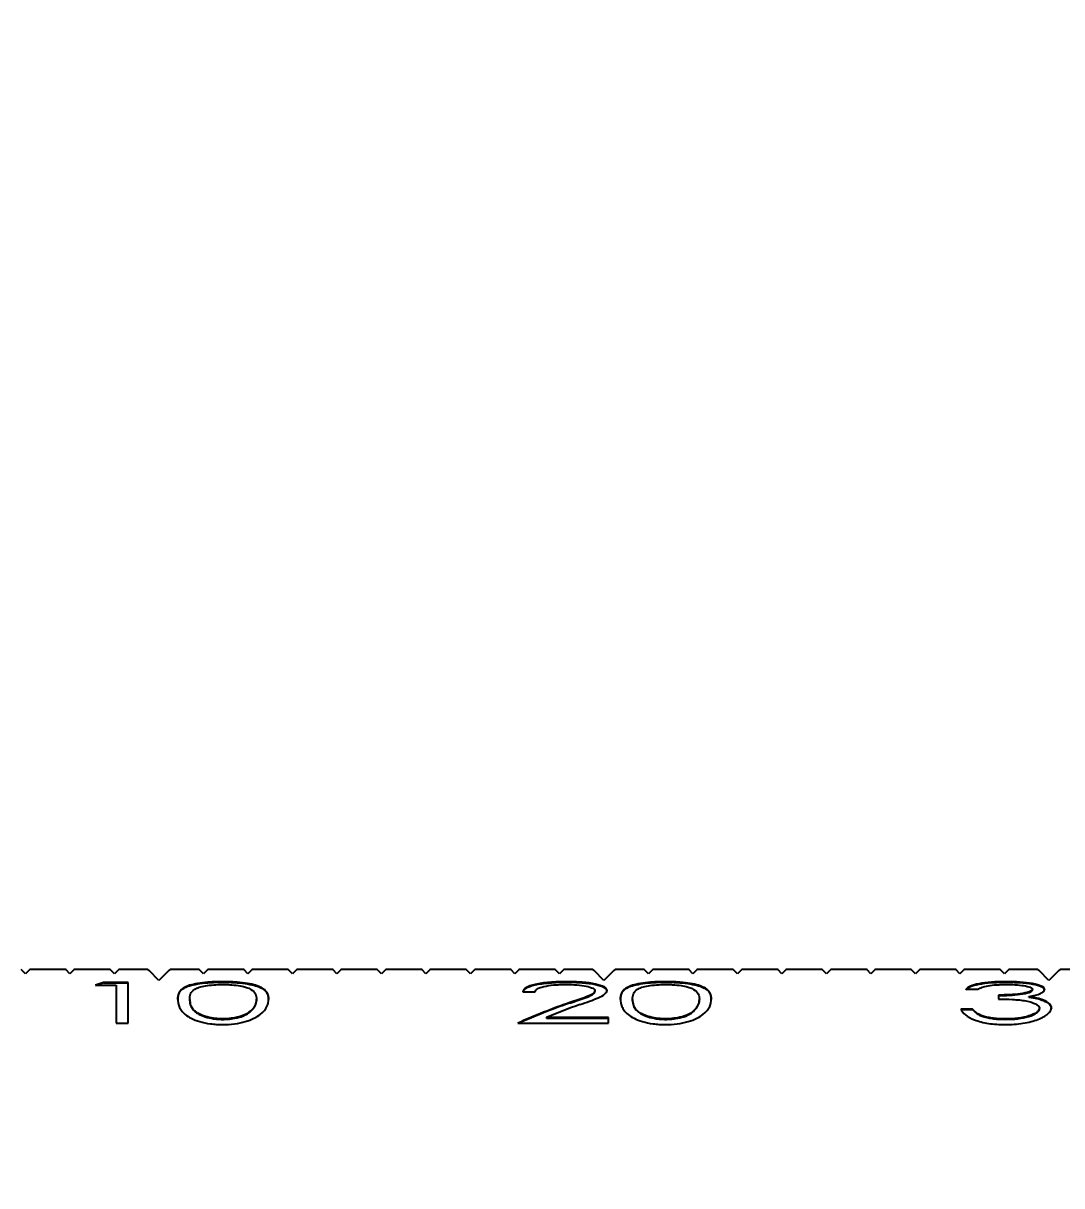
# Model space of a CAD drawing. Header units: millimetres. Extents: x -406 to 1097, y -706 to 717.
# Drawn here: x 135.38 to 158.72, y 635.22 to 661.35 of the extents above; entities that cross this region are included whole.
import ezdxf

# ---------------------------------------------------------------- set-up
doc = ezdxf.new("R2010")
doc.units = ezdxf.units.MM
doc.header["$PDSIZE"] = -1
doc.dimstyles.new('ISO-25', dxfattribs={"dimtxt": 10, "dimasz": 10, "dimexe": 1.25, "dimexo": 0.625, "dimgap": 1.5, "dimtad": 1, "dimdec": 1, "dimtxsty": 'Standard', "dimcen": 2.5, "dimclrd": 1, "dimclre": 1, "dimclrt": 1, "dimadec": 0, "dimazin": 0, "dimtfac": 1, "dimtdec": 1, "dimtmove": 0, "dimatfit": 3, "dimfxl": 0, "dimarcsym": 0})

# ---------------------------------------------------------------- blocks, each defined once
blk = doc.blocks.new('*D9')
at = {"color": 1, "lineweight": -2, "transparency": 16777216}
for p, q in [((-340.07, 625.096), (-340.07, 704.477)), ((460.429, 636.207), (460.429, 704.477)), ((450.429, 703.227), (-330.07, 703.227))]:
    blk.add_line(p, q, dxfattribs=at)
at = {"color": 1, "transparency": 16777216}
for points in [[(-330.07, 704.894), (-330.07, 701.561), (-340.07, 703.227)], [(450.429, 704.894), (450.429, 701.561), (460.429, 703.227)]]:
    blk.add_solid(points, dxfattribs=at)
at = {"layer": 'Defpoints', "color": 0, "transparency": 16777216}
for p in [(-340.07, 703.227), (460.429, 635.582), (-340.07, 624.471)]:
    blk.add_point(p, dxfattribs=at)
at = {"color": 1, "transparency": 16777216, "insert": (60.18, 710.561), "char_height": 10, "attachment_point": 5}
blk.add_mtext('800,5', dxfattribs=at)

msp = doc.modelspace()

# ---------------------------------------------------------------- linework, layer by layer
for p, q in [((136.329, 640.082), (135.529, 640.082)), ((137.329, 640.082), (136.529, 640.082)), ((138.179, 640.082), (137.529, 640.082)), ((139.329, 640.082), (138.679, 640.082)), ((140.329, 640.082), (139.529, 640.082)), ((141.329, 640.082), (140.529, 640.082)), ((142.329, 640.082), (141.529, 640.082)), ((143.329, 640.082), (142.529, 640.082)), ((144.329, 640.082), (143.529, 640.082)), ((145.329, 640.082), (144.529, 640.082)), ((146.329, 640.082), (145.529, 640.082)), ((147.329, 640.082), (146.529, 640.082)), ((148.179, 640.082), (147.529, 640.082)), ((149.329, 640.082), (148.679, 640.082)), ((150.329, 640.082), (149.529, 640.082)), ((151.329, 640.082), (150.529, 640.082)), ((152.329, 640.082), (151.529, 640.082)), ((153.329, 640.082), (152.529, 640.082)), ((154.329, 640.082), (153.529, 640.082)), ((155.329, 640.082), (154.529, 640.082)), ((156.329, 640.082), (155.529, 640.082)), ((157.329, 640.082), (156.529, 640.082)), ((158.179, 640.082), (157.529, 640.082)), ((159.329, 640.082), (158.679, 640.082)), ((139.855, 639.794), (139.855, 639.804)), ((147.588, 639.794), (147.588, 639.804)), ((149.805, 639.794), (149.805, 639.804)), ((157.453, 639.794), (157.453, 639.804)), ((137.006, 639.725), (137.468, 639.725)), ((137.737, 639.789), (137.182, 639.789)), ((137.182, 639.779), (137.182, 639.789)), ((137.182, 639.779), (137.737, 639.779)), ((137.468, 639.725), (137.468, 638.874)), ((137.737, 638.874), (137.737, 639.789)), ((146.61, 639.577), (146.879, 639.577)), ((148.225, 639.589), (148.225, 639.599)), ((156.56, 639.636), (156.829, 639.636)), ((158.06, 639.623), (158.06, 639.634)), ((139.122, 639.404), (139.122, 639.414)), ((140.622, 639.404), (140.622, 639.414)), ((147.658, 639.323), (147.658, 639.334)), ((149.072, 639.404), (149.072, 639.414)), ((150.572, 639.404), (150.572, 639.414)), ((157.291, 639.504), (157.291, 639.414)), ((157.979, 639.457), (157.979, 639.468)), ((158.304, 639.381), (158.304, 639.391)), ((140.508, 639.154), (140.508, 639.164)), ((150.458, 639.154), (150.458, 639.164)), ((156.714, 639.186), (156.445, 639.186)), ((156.445, 639.176), (156.714, 639.176)), ((156.714, 639.176), (156.714, 639.186)), ((156.949, 639.022), (156.949, 639.032)), ((158.214, 639.196), (158.214, 639.207)), ((137.468, 638.874), (137.737, 638.874)), ((139.864, 638.958), (139.864, 638.968)), ((146.495, 638.874), (148.533, 638.874)), ((148.533, 638.999), (147.137, 638.999)), ((147.137, 638.988), (147.137, 638.999)), ((147.137, 638.988), (148.533, 638.988)), ((148.533, 638.874), (148.533, 638.999)), ((149.814, 638.958), (149.814, 638.968)), ((157.45, 638.958), (157.45, 638.968))]:
    msp.add_line(p, q)
at = {"flags": 128}
for points in [[(135.429, 639.982), (135.34, 640.071), (135.329, 640.082)], [(135.529, 640.082), (135.518, 640.071), (135.429, 639.982)], [(136.429, 639.982), (136.34, 640.071), (136.329, 640.082)], [(136.529, 640.082), (136.518, 640.071), (136.429, 639.982)], [(137.429, 639.982), (137.34, 640.071), (137.329, 640.082)], [(137.529, 640.082), (137.518, 640.071), (137.429, 639.982)], [(138.429, 639.832), (138.207, 640.054), (138.179, 640.082)], [(138.679, 640.082), (138.651, 640.054), (138.429, 639.832)], [(139.429, 639.982), (139.34, 640.071), (139.329, 640.082)], [(139.529, 640.082), (139.518, 640.071), (139.429, 639.982)], [(140.429, 639.982), (140.34, 640.071), (140.329, 640.082)], [(140.529, 640.082), (140.518, 640.071), (140.429, 639.982)], [(141.429, 639.982), (141.34, 640.071), (141.329, 640.082)], [(141.529, 640.082), (141.518, 640.071), (141.429, 639.982)], [(142.429, 639.982), (142.34, 640.071), (142.329, 640.082)], [(142.529, 640.082), (142.518, 640.071), (142.429, 639.982)], [(143.429, 639.982), (143.34, 640.071), (143.329, 640.082)], [(143.529, 640.082), (143.518, 640.071), (143.429, 639.982)], [(144.429, 639.982), (144.34, 640.071), (144.329, 640.082)], [(144.529, 640.082), (144.518, 640.071), (144.429, 639.982)], [(145.429, 639.982), (145.34, 640.071), (145.329, 640.082)], [(145.529, 640.082), (145.518, 640.071), (145.429, 639.982)], [(146.429, 639.982), (146.34, 640.071), (146.329, 640.082)], [(146.529, 640.082), (146.518, 640.071), (146.429, 639.982)], [(147.429, 639.982), (147.34, 640.071), (147.329, 640.082)], [(147.529, 640.082), (147.518, 640.071), (147.429, 639.982)], [(148.429, 639.832), (148.207, 640.054), (148.179, 640.082)], [(148.679, 640.082), (148.651, 640.054), (148.429, 639.832)], [(149.429, 639.982), (149.34, 640.071), (149.329, 640.082)], [(149.529, 640.082), (149.518, 640.071), (149.429, 639.982)], [(150.429, 639.982), (150.34, 640.071), (150.329, 640.082)], [(150.529, 640.082), (150.518, 640.071), (150.429, 639.982)], [(151.429, 639.982), (151.34, 640.071), (151.329, 640.082)], [(151.529, 640.082), (151.518, 640.071), (151.429, 639.982)], [(152.429, 639.982), (152.34, 640.071), (152.329, 640.082)], [(152.529, 640.082), (152.518, 640.071), (152.429, 639.982)], [(153.429, 639.982), (153.34, 640.071), (153.329, 640.082)], [(153.529, 640.082), (153.518, 640.071), (153.429, 639.982)], [(154.429, 639.982), (154.34, 640.071), (154.329, 640.082)], [(154.529, 640.082), (154.518, 640.071), (154.429, 639.982)], [(155.429, 639.982), (155.34, 640.071), (155.329, 640.082)], [(155.529, 640.082), (155.518, 640.071), (155.429, 639.982)], [(156.429, 639.982), (156.34, 640.071), (156.329, 640.082)], [(156.529, 640.082), (156.518, 640.071), (156.429, 639.982)], [(157.429, 639.982), (157.34, 640.071), (157.329, 640.082)], [(157.529, 640.082), (157.518, 640.071), (157.429, 639.982)], [(158.429, 639.832), (158.207, 640.054), (158.179, 640.082)], [(158.679, 640.082), (158.651, 640.054), (158.429, 639.832)]]:
    msp.add_lwpolyline(points, dxfattribs=at)
for centre, major_axis, ratio, start_param, end_param in [((138.899, 624.582), (0, 15.5), 0.572266, 0.194778, 0.215053), ((138.899, 624.582), (0, 15.49), 0.572266, 0.194905, 0.215194), ((152.117, 624.582), (0, 15.5), 0.937076, 0.312033, 0.397481), ((152.117, 624.582), (0, 15.49), 0.937076, 0.312242, 0.397752), ((152.471, 624.582), (0, 15.5), 0.936984, 0.32105, 0.376046)]:
    msp.add_ellipse(centre, major_axis=major_axis, ratio=ratio, start_param=start_param, end_param=end_param)
for points, knots in [([(139.855, 639.804), (139.81, 639.804), (139.765, 639.803), (139.677, 639.801), (139.633, 639.799), (139.505, 639.791), (139.425, 639.783), (139.205, 639.752), (139.094, 639.721), (138.945, 639.648), (138.905, 639.606), (138.86, 639.515), (138.853, 639.466), (138.852, 639.414)], [0, 0, 0, 0, 0.0625, 0.0625, 0.125, 0.125, 0.25, 0.25, 0.5, 0.5, 0.75, 0.75, 1, 1, 1, 1]), ([(138.852, 639.404), (138.853, 639.455), (138.86, 639.504), (138.893, 639.572), (138.908, 639.594), (138.952, 639.636), (138.982, 639.656), (139.093, 639.711), (139.202, 639.741), (139.423, 639.773), (139.503, 639.781), (139.632, 639.789), (139.676, 639.791), (139.765, 639.793), (139.81, 639.794), (139.855, 639.794)], [0, 0, 0, 0, 0.25, 0.25, 0.375, 0.375, 0.5, 0.5, 0.75, 0.75, 0.875, 0.875, 0.9375, 0.9375, 1, 1, 1, 1]), ([(140.891, 639.414), (140.889, 639.466), (140.882, 639.515), (140.843, 639.584), (140.825, 639.605), (140.775, 639.647), (140.742, 639.667), (140.664, 639.703), (140.616, 639.72), (140.504, 639.75), (140.439, 639.762), (140.29, 639.783), (140.21, 639.791), (140.081, 639.799), (140.036, 639.801), (139.946, 639.803), (139.901, 639.804), (139.855, 639.804)], [0, 0, 0, 0, 0.25, 0.25, 0.375, 0.375, 0.5, 0.5, 0.625, 0.625, 0.75, 0.75, 0.875, 0.875, 0.9375, 0.9375, 1, 1, 1, 1]), ([(139.855, 639.794), (139.901, 639.794), (139.946, 639.793), (140.035, 639.791), (140.079, 639.789), (140.209, 639.781), (140.29, 639.773), (140.511, 639.742), (140.625, 639.711), (140.742, 639.657), (140.774, 639.637), (140.825, 639.596), (140.842, 639.573), (140.882, 639.505), (140.889, 639.456), (140.891, 639.404)], [0, 0, 0, 0, 0.0625, 0.0625, 0.125, 0.125, 0.25, 0.25, 0.5, 0.5, 0.625, 0.625, 0.75, 0.75, 1, 1, 1, 1]), ([(147.588, 639.804), (147.522, 639.804), (147.457, 639.803), (147.328, 639.798), (147.264, 639.795), (147.083, 639.779), (146.975, 639.764), (146.796, 639.724), (146.726, 639.699), (146.657, 639.657), (146.641, 639.642), (146.618, 639.61), (146.613, 639.594), (146.61, 639.577)], [0, 0, 0, 0, 0.125, 0.125, 0.25, 0.25, 0.5, 0.5, 0.75, 0.75, 0.875, 0.875, 1, 1, 1, 1]), ([(146.61, 639.567), (146.613, 639.584), (146.618, 639.6), (146.64, 639.631), (146.656, 639.646), (146.701, 639.674), (146.73, 639.687), (146.798, 639.712), (146.838, 639.723), (146.973, 639.753), (147.081, 639.769), (147.263, 639.784), (147.326, 639.788), (147.455, 639.793), (147.522, 639.793), (147.588, 639.794)], [0, 0, 0, 0, 0.125, 0.125, 0.25, 0.25, 0.375, 0.375, 0.5, 0.5, 0.75, 0.75, 0.875, 0.875, 1, 1, 1, 1]), ([(148.495, 639.605), (148.493, 639.62), (148.49, 639.634), (148.468, 639.662), (148.452, 639.675), (148.385, 639.713), (148.318, 639.734), (148.195, 639.761), (148.149, 639.769), (148.05, 639.782), (147.996, 639.788), (147.885, 639.796), (147.828, 639.799), (147.709, 639.803), (147.649, 639.804), (147.588, 639.804)], [0, 0, 0, 0, 0.125, 0.125, 0.25, 0.25, 0.5, 0.5, 0.625, 0.625, 0.75, 0.75, 0.875, 0.875, 1, 1, 1, 1]), ([(147.588, 639.794), (147.648, 639.793), (147.708, 639.793), (147.824, 639.789), (147.882, 639.786), (148.049, 639.774), (148.151, 639.76), (148.317, 639.724), (148.386, 639.703), (148.452, 639.665), (148.468, 639.652), (148.49, 639.624), (148.493, 639.61), (148.495, 639.595)], [0, 0, 0, 0, 0.125, 0.125, 0.25, 0.25, 0.5, 0.5, 0.75, 0.75, 0.875, 0.875, 1, 1, 1, 1]), ([(149.805, 639.804), (149.76, 639.804), (149.715, 639.803), (149.627, 639.801), (149.583, 639.799), (149.455, 639.791), (149.375, 639.783), (149.155, 639.752), (149.044, 639.721), (148.895, 639.648), (148.855, 639.606), (148.81, 639.515), (148.803, 639.466), (148.802, 639.414)], [0, 0, 0, 0, 0.0625, 0.0625, 0.125, 0.125, 0.25, 0.25, 0.5, 0.5, 0.75, 0.75, 1, 1, 1, 1]), ([(148.802, 639.404), (148.803, 639.455), (148.81, 639.504), (148.843, 639.572), (148.858, 639.594), (148.902, 639.636), (148.932, 639.656), (149.043, 639.711), (149.152, 639.741), (149.373, 639.773), (149.453, 639.781), (149.582, 639.789), (149.626, 639.791), (149.715, 639.793), (149.76, 639.794), (149.805, 639.794)], [0, 0, 0, 0, 0.25, 0.25, 0.375, 0.375, 0.5, 0.5, 0.75, 0.75, 0.875, 0.875, 0.9375, 0.9375, 1, 1, 1, 1]), ([(150.841, 639.414), (150.839, 639.466), (150.832, 639.515), (150.793, 639.584), (150.775, 639.605), (150.725, 639.647), (150.692, 639.667), (150.614, 639.703), (150.566, 639.72), (150.454, 639.75), (150.389, 639.762), (150.24, 639.783), (150.16, 639.791), (150.031, 639.799), (149.986, 639.801), (149.896, 639.803), (149.851, 639.804), (149.805, 639.804)], [0, 0, 0, 0, 0.25, 0.25, 0.375, 0.375, 0.5, 0.5, 0.625, 0.625, 0.75, 0.75, 0.875, 0.875, 0.9375, 0.9375, 1, 1, 1, 1]), ([(149.805, 639.794), (149.851, 639.794), (149.896, 639.793), (149.985, 639.791), (150.029, 639.789), (150.159, 639.781), (150.24, 639.773), (150.461, 639.742), (150.575, 639.711), (150.692, 639.657), (150.724, 639.637), (150.775, 639.596), (150.792, 639.573), (150.832, 639.505), (150.839, 639.456), (150.841, 639.404)], [0, 0, 0, 0, 0.0625, 0.0625, 0.125, 0.125, 0.25, 0.25, 0.5, 0.5, 0.625, 0.625, 0.75, 0.75, 1, 1, 1, 1]), ([(157.453, 639.804), (157.399, 639.804), (157.345, 639.803), (157.239, 639.8), (157.186, 639.797), (157.033, 639.786), (156.941, 639.775), (156.78, 639.745), (156.716, 639.727), (156.617, 639.684), (156.585, 639.661), (156.56, 639.636)], [0, 0, 0, 0, 0.125, 0.125, 0.25, 0.25, 0.5, 0.5, 0.75, 0.75, 1, 1, 1, 1]), ([(156.56, 639.625), (156.585, 639.651), (156.617, 639.674), (156.715, 639.716), (156.78, 639.735), (156.94, 639.764), (157.033, 639.776), (157.184, 639.787), (157.238, 639.789), (157.344, 639.793), (157.399, 639.793), (157.453, 639.794)], [0, 0, 0, 0, 0.25, 0.25, 0.5, 0.5, 0.75, 0.75, 0.875, 0.875, 1, 1, 1, 1]), ([(158.329, 639.633), (158.327, 639.646), (158.323, 639.659), (158.299, 639.683), (158.28, 639.695), (158.209, 639.728), (158.142, 639.746), (157.977, 639.775), (157.879, 639.786), (157.725, 639.797), (157.671, 639.8), (157.563, 639.803), (157.508, 639.804), (157.453, 639.804)], [0, 0, 0, 0, 0.125, 0.125, 0.25, 0.25, 0.5, 0.5, 0.75, 0.75, 0.875, 0.875, 1, 1, 1, 1]), ([(157.453, 639.794), (157.508, 639.793), (157.563, 639.793), (157.67, 639.789), (157.723, 639.787), (157.879, 639.776), (157.974, 639.766), (158.141, 639.736), (158.208, 639.718), (158.279, 639.685), (158.298, 639.674), (158.323, 639.649), (158.327, 639.636), (158.329, 639.623)], [0, 0, 0, 0, 0.125, 0.125, 0.25, 0.25, 0.5, 0.5, 0.75, 0.75, 0.875, 0.875, 1, 1, 1, 1]), ([(139.122, 639.414), (139.122, 639.455), (139.126, 639.494), (139.156, 639.568), (139.18, 639.603), (139.26, 639.65), (139.293, 639.665), (139.373, 639.691), (139.422, 639.703), (139.533, 639.721), (139.595, 639.729), (139.725, 639.739), (139.794, 639.741), (139.864, 639.742)], [0, 0, 0, 0, 0.25, 0.25, 0.5, 0.5, 0.625, 0.625, 0.75, 0.75, 0.875, 0.875, 1, 1, 1, 1]), ([(139.864, 639.742), (139.899, 639.741), (139.935, 639.741), (140.003, 639.738), (140.037, 639.736), (140.136, 639.728), (140.197, 639.721), (140.364, 639.692), (140.439, 639.664), (140.546, 639.602), (140.578, 639.567), (140.615, 639.494), (140.62, 639.455), (140.622, 639.414)], [0, 0, 0, 0, 0.0625, 0.0625, 0.125, 0.125, 0.25, 0.25, 0.5, 0.5, 0.75, 0.75, 1, 1, 1, 1]), ([(146.879, 639.577), (146.888, 639.601), (146.902, 639.623), (146.966, 639.664), (147.012, 639.682), (147.14, 639.712), (147.217, 639.724), (147.345, 639.735), (147.39, 639.737), (147.481, 639.741), (147.528, 639.741), (147.575, 639.742)], [0, 0, 0, 0, 0.25, 0.25, 0.5, 0.5, 0.75, 0.75, 0.875, 0.875, 1, 1, 1, 1]), ([(147.575, 639.742), (147.659, 639.741), (147.742, 639.739), (147.899, 639.726), (147.969, 639.716), (148.092, 639.691), (148.142, 639.675), (148.21, 639.64), (148.223, 639.62), (148.225, 639.599)], [0, 0, 0, 0, 0.25, 0.25, 0.5, 0.5, 0.75, 0.75, 1, 1, 1, 1]), ([(148.225, 639.599), (148.224, 639.587), (148.221, 639.575), (148.203, 639.551), (148.19, 639.54), (148.136, 639.504), (148.084, 639.482), (147.913, 639.419), (147.786, 639.377), (147.658, 639.334)], [0, 0, 0, 0, 0.125, 0.125, 0.25, 0.25, 0.5, 0.5, 1, 1, 1, 1]), ([(147.658, 639.323), (147.786, 639.366), (147.913, 639.408), (148.086, 639.472), (148.137, 639.494), (148.19, 639.53), (148.204, 639.541), (148.221, 639.565), (148.224, 639.577), (148.225, 639.589)], [0, 0, 0, 0, 0.5, 0.5, 0.75, 0.75, 0.875, 0.875, 1, 1, 1, 1]), ([(147.888, 639.29), (148.032, 639.342), (148.177, 639.391), (148.358, 639.469), (148.41, 639.495), (148.461, 639.537), (148.474, 639.551), (148.491, 639.578), (148.493, 639.592), (148.495, 639.605)], [0, 0, 0, 0, 0.5, 0.5, 0.75, 0.75, 0.875, 0.875, 1, 1, 1, 1]), ([(149.072, 639.414), (149.072, 639.455), (149.076, 639.494), (149.106, 639.568), (149.13, 639.603), (149.21, 639.65), (149.243, 639.665), (149.323, 639.691), (149.372, 639.703), (149.483, 639.721), (149.545, 639.729), (149.675, 639.739), (149.744, 639.741), (149.814, 639.742)], [0, 0, 0, 0, 0.25, 0.25, 0.5, 0.5, 0.625, 0.625, 0.75, 0.75, 0.875, 0.875, 1, 1, 1, 1]), ([(149.814, 639.742), (149.849, 639.741), (149.885, 639.741), (149.953, 639.738), (149.987, 639.736), (150.086, 639.728), (150.147, 639.721), (150.314, 639.692), (150.389, 639.664), (150.496, 639.602), (150.528, 639.567), (150.565, 639.494), (150.57, 639.455), (150.572, 639.414)], [0, 0, 0, 0, 0.0625, 0.0625, 0.125, 0.125, 0.25, 0.25, 0.5, 0.5, 0.75, 0.75, 1, 1, 1, 1]), ([(156.829, 639.636), (156.857, 639.651), (156.886, 639.666), (156.963, 639.692), (157.008, 639.705), (157.117, 639.724), (157.181, 639.731), (157.281, 639.737), (157.316, 639.739), (157.386, 639.741), (157.421, 639.741), (157.457, 639.742)], [0, 0, 0, 0, 0.25, 0.25, 0.5, 0.5, 0.75, 0.75, 0.875, 0.875, 1, 1, 1, 1]), ([(158.06, 639.634), (158.058, 639.623), (158.054, 639.613), (158.027, 639.593), (158.007, 639.584), (157.932, 639.557), (157.86, 639.544), (157.709, 639.523), (157.628, 639.516), (157.503, 639.509), (157.461, 639.507), (157.376, 639.505), (157.334, 639.504), (157.291, 639.504)], [0, 0, 0, 0, 0.125, 0.125, 0.25, 0.25, 0.5, 0.5, 0.75, 0.75, 0.875, 0.875, 1, 1, 1, 1]), ([(157.291, 639.494), (157.333, 639.494), (157.376, 639.494), (157.46, 639.497), (157.501, 639.498), (157.625, 639.505), (157.707, 639.513), (157.859, 639.533), (157.931, 639.547), (158.006, 639.573), (158.026, 639.582), (158.053, 639.603), (158.058, 639.613), (158.06, 639.623)], [0, 0, 0, 0, 0.125, 0.125, 0.25, 0.25, 0.5, 0.5, 0.75, 0.75, 0.875, 0.875, 1, 1, 1, 1]), ([(157.457, 639.742), (157.528, 639.741), (157.599, 639.74), (157.736, 639.732), (157.803, 639.725), (157.917, 639.707), (157.969, 639.695), (158.042, 639.667), (158.058, 639.651), (158.06, 639.634)], [0, 0, 0, 0, 0.25, 0.25, 0.5, 0.5, 0.75, 0.75, 1, 1, 1, 1]), ([(157.979, 639.468), (158.031, 639.478), (158.081, 639.489), (158.168, 639.513), (158.207, 639.527), (158.269, 639.556), (158.292, 639.571), (158.323, 639.602), (158.327, 639.618), (158.329, 639.633)], [0, 0, 0, 0, 0.25, 0.25, 0.5, 0.5, 0.75, 0.75, 1, 1, 1, 1]), ([(138.852, 639.414), (138.853, 639.361), (138.86, 639.305), (138.896, 639.217), (138.911, 639.187), (138.955, 639.128), (138.984, 639.098), (139.094, 639.01), (139.2, 638.951), (139.418, 638.887), (139.497, 638.87), (139.629, 638.853), (139.673, 638.848), (139.763, 638.842), (139.809, 638.841), (139.855, 638.841)], [0, 0, 0, 0, 0.25, 0.25, 0.375, 0.375, 0.5, 0.5, 0.75, 0.75, 0.875, 0.875, 0.9375, 0.9375, 1, 1, 1, 1]), ([(139.864, 638.968), (139.829, 638.969), (139.793, 638.97), (139.723, 638.975), (139.689, 638.979), (139.588, 638.994), (139.527, 639.007), (139.362, 639.058), (139.285, 639.102), (139.18, 639.193), (139.155, 639.24), (139.127, 639.33), (139.122, 639.373), (139.122, 639.414)], [0, 0, 0, 0, 0.0625, 0.0625, 0.125, 0.125, 0.25, 0.25, 0.5, 0.5, 0.75, 0.75, 1, 1, 1, 1]), ([(139.122, 639.404), (139.122, 639.363), (139.127, 639.32), (139.155, 639.231), (139.179, 639.184), (139.257, 639.116), (139.287, 639.093), (139.366, 639.051), (139.414, 639.031), (139.524, 638.997), (139.586, 638.983), (139.686, 638.968), (139.72, 638.964), (139.791, 638.959), (139.828, 638.958), (139.864, 638.958)], [0, 0, 0, 0, 0.25, 0.25, 0.5, 0.5, 0.625, 0.625, 0.75, 0.75, 0.875, 0.875, 0.9375, 0.9375, 1, 1, 1, 1]), ([(139.855, 638.841), (139.948, 638.842), (140.038, 638.847), (140.213, 638.87), (140.294, 638.887), (140.517, 638.95), (140.625, 639.008), (140.781, 639.126), (140.829, 639.187), (140.882, 639.304), (140.889, 639.361), (140.891, 639.414)], [0, 0, 0, 0, 0.125, 0.125, 0.25, 0.25, 0.5, 0.5, 0.75, 0.75, 1, 1, 1, 1]), ([(140.622, 639.414), (140.62, 639.375), (140.614, 639.335), (140.588, 639.272), (140.577, 639.25), (140.548, 639.207), (140.528, 639.186), (140.508, 639.164)], [0, 0, 0, 0, 0.5, 0.5, 0.75, 0.75, 1, 1, 1, 1]), ([(140.508, 639.154), (140.528, 639.175), (140.548, 639.197), (140.577, 639.24), (140.588, 639.261), (140.614, 639.324), (140.62, 639.365), (140.622, 639.404)], [0, 0, 0, 0, 0.25, 0.25, 0.5, 0.5, 1, 1, 1, 1]), ([(148.802, 639.414), (148.803, 639.361), (148.81, 639.305), (148.846, 639.217), (148.861, 639.187), (148.905, 639.128), (148.934, 639.098), (149.044, 639.01), (149.15, 638.951), (149.368, 638.887), (149.447, 638.87), (149.579, 638.853), (149.623, 638.848), (149.713, 638.842), (149.759, 638.841), (149.805, 638.841)], [0, 0, 0, 0, 0.25, 0.25, 0.375, 0.375, 0.5, 0.5, 0.75, 0.75, 0.875, 0.875, 0.9375, 0.9375, 1, 1, 1, 1]), ([(149.814, 638.968), (149.779, 638.969), (149.743, 638.97), (149.673, 638.975), (149.639, 638.979), (149.538, 638.994), (149.477, 639.007), (149.312, 639.058), (149.235, 639.102), (149.13, 639.193), (149.105, 639.24), (149.077, 639.33), (149.072, 639.373), (149.072, 639.414)], [0, 0, 0, 0, 0.0625, 0.0625, 0.125, 0.125, 0.25, 0.25, 0.5, 0.5, 0.75, 0.75, 1, 1, 1, 1]), ([(149.072, 639.404), (149.072, 639.363), (149.077, 639.32), (149.105, 639.231), (149.129, 639.184), (149.207, 639.116), (149.237, 639.093), (149.316, 639.051), (149.364, 639.031), (149.474, 638.997), (149.536, 638.983), (149.636, 638.968), (149.67, 638.964), (149.741, 638.959), (149.778, 638.958), (149.814, 638.958)], [0, 0, 0, 0, 0.25, 0.25, 0.5, 0.5, 0.625, 0.625, 0.75, 0.75, 0.875, 0.875, 0.9375, 0.9375, 1, 1, 1, 1]), ([(149.805, 638.841), (149.898, 638.842), (149.988, 638.847), (150.163, 638.87), (150.244, 638.887), (150.467, 638.95), (150.575, 639.008), (150.731, 639.126), (150.779, 639.187), (150.832, 639.304), (150.839, 639.361), (150.841, 639.414)], [0, 0, 0, 0, 0.125, 0.125, 0.25, 0.25, 0.5, 0.5, 0.75, 0.75, 1, 1, 1, 1]), ([(150.572, 639.414), (150.57, 639.375), (150.564, 639.335), (150.538, 639.272), (150.527, 639.25), (150.498, 639.207), (150.478, 639.186), (150.458, 639.164)], [0, 0, 0, 0, 0.5, 0.5, 0.75, 0.75, 1, 1, 1, 1]), ([(150.458, 639.154), (150.478, 639.175), (150.498, 639.197), (150.527, 639.24), (150.538, 639.261), (150.564, 639.324), (150.57, 639.365), (150.572, 639.404)], [0, 0, 0, 0, 0.25, 0.25, 0.5, 0.5, 1, 1, 1, 1]), ([(157.291, 639.414), (157.397, 639.413), (157.503, 639.41), (157.661, 639.402), (157.713, 639.398), (157.814, 639.389), (157.862, 639.382), (158, 639.357), (158.075, 639.333), (158.157, 639.291), (158.179, 639.275), (158.207, 639.242), (158.211, 639.225), (158.214, 639.207)], [0, 0, 0, 0, 0.25, 0.25, 0.375, 0.375, 0.5, 0.5, 0.75, 0.75, 0.875, 0.875, 1, 1, 1, 1]), ([(158.304, 639.391), (158.261, 639.408), (158.214, 639.423), (158.104, 639.449), (158.042, 639.459), (157.979, 639.468)], [0, 0, 0, 0, 0.5, 0.5, 1, 1, 1, 1]), ([(157.979, 639.457), (158.042, 639.449), (158.104, 639.439), (158.214, 639.413), (158.261, 639.397), (158.304, 639.381)], [0, 0, 0, 0, 0.5, 0.5, 1, 1, 1, 1]), ([(158.483, 639.216), (158.482, 639.232), (158.479, 639.249), (158.465, 639.28), (158.454, 639.296), (158.409, 639.34), (158.361, 639.367), (158.304, 639.391)], [0, 0, 0, 0, 0.25, 0.25, 0.5, 0.5, 1, 1, 1, 1]), ([(158.304, 639.381), (158.361, 639.356), (158.409, 639.33), (158.469, 639.27), (158.481, 639.238), (158.483, 639.205)], [0, 0, 0, 0, 0.5, 0.5, 1, 1, 1, 1]), ([(140.508, 639.164), (140.483, 639.14), (140.455, 639.116), (140.379, 639.07), (140.332, 639.048), (140.22, 639.011), (140.155, 638.996), (140.051, 638.98), (140.015, 638.975), (139.94, 638.97), (139.902, 638.969), (139.864, 638.968)], [0, 0, 0, 0, 0.25, 0.25, 0.5, 0.5, 0.75, 0.75, 0.875, 0.875, 1, 1, 1, 1]), ([(139.864, 638.958), (139.902, 638.958), (139.94, 638.959), (140.014, 638.964), (140.05, 638.969), (140.156, 638.985), (140.219, 639), (140.332, 639.037), (140.378, 639.059), (140.455, 639.105), (140.483, 639.129), (140.508, 639.154)], [0, 0, 0, 0, 0.125, 0.125, 0.25, 0.25, 0.5, 0.5, 0.75, 0.75, 1, 1, 1, 1]), ([(150.458, 639.164), (150.433, 639.14), (150.405, 639.116), (150.329, 639.07), (150.282, 639.048), (150.17, 639.011), (150.105, 638.996), (150.001, 638.98), (149.965, 638.975), (149.89, 638.97), (149.852, 638.969), (149.814, 638.968)], [0, 0, 0, 0, 0.25, 0.25, 0.5, 0.5, 0.75, 0.75, 0.875, 0.875, 1, 1, 1, 1]), ([(149.814, 638.958), (149.852, 638.958), (149.89, 638.959), (149.964, 638.964), (150, 638.969), (150.106, 638.985), (150.169, 639), (150.282, 639.037), (150.328, 639.059), (150.405, 639.105), (150.433, 639.129), (150.458, 639.154)], [0, 0, 0, 0, 0.125, 0.125, 0.25, 0.25, 0.5, 0.5, 0.75, 0.75, 1, 1, 1, 1]), ([(156.445, 639.186), (156.468, 639.145), (156.499, 639.102), (156.601, 639.02), (156.668, 638.98), (156.847, 638.912), (156.954, 638.884), (157.131, 638.858), (157.192, 638.851), (157.317, 638.843), (157.381, 638.842), (157.445, 638.841)], [0, 0, 0, 0, 0.25, 0.25, 0.5, 0.5, 0.75, 0.75, 0.875, 0.875, 1, 1, 1, 1]), ([(156.949, 639.032), (156.887, 639.053), (156.839, 639.078), (156.764, 639.131), (156.737, 639.159), (156.714, 639.186)], [0, 0, 0, 0, 0.5, 0.5, 1, 1, 1, 1]), ([(156.714, 639.176), (156.737, 639.149), (156.763, 639.121), (156.82, 639.081), (156.84, 639.068), (156.89, 639.043), (156.918, 639.032), (156.949, 639.022)], [0, 0, 0, 0, 0.5, 0.5, 0.75, 0.75, 1, 1, 1, 1]), ([(157.45, 638.968), (157.359, 638.969), (157.268, 638.973), (157.141, 638.989), (157.099, 638.995), (157.02, 639.012), (156.984, 639.022), (156.949, 639.032)], [0, 0, 0, 0, 0.5, 0.5, 0.75, 0.75, 1, 1, 1, 1]), ([(156.949, 639.022), (156.984, 639.011), (157.02, 639.001), (157.099, 638.984), (157.14, 638.978), (157.268, 638.962), (157.359, 638.958), (157.45, 638.958)], [0, 0, 0, 0, 0.25, 0.25, 0.5, 0.5, 1, 1, 1, 1]), ([(157.445, 638.841), (157.514, 638.842), (157.582, 638.843), (157.715, 638.853), (157.781, 638.86), (157.972, 638.89), (158.086, 638.919), (158.277, 638.992), (158.351, 639.035), (158.429, 639.102), (158.449, 639.124), (158.477, 639.17), (158.481, 639.193), (158.483, 639.216)], [0, 0, 0, 0, 0.125, 0.125, 0.25, 0.25, 0.5, 0.5, 0.75, 0.75, 0.875, 0.875, 1, 1, 1, 1]), ([(158.214, 639.207), (158.213, 639.191), (158.209, 639.175), (158.188, 639.144), (158.172, 639.128), (158.11, 639.084), (158.049, 639.057), (157.906, 639.012), (157.822, 638.994), (157.642, 638.973), (157.545, 638.969), (157.45, 638.968)], [0, 0, 0, 0, 0.125, 0.125, 0.25, 0.25, 0.5, 0.5, 0.75, 0.75, 1, 1, 1, 1]), ([(157.45, 638.958), (157.545, 638.958), (157.639, 638.962), (157.819, 638.983), (157.904, 639), (158.048, 639.046), (158.109, 639.072), (158.172, 639.117), (158.188, 639.133), (158.209, 639.164), (158.213, 639.18), (158.214, 639.196)], [0, 0, 0, 0, 0.25, 0.25, 0.5, 0.5, 0.75, 0.75, 0.875, 0.875, 1, 1, 1, 1])]:
    msp.add_open_spline(points, degree=3, knots=knots)

# ---------------------------------------------------------------- dimensions: what is measured, and where the dimension line sits
dim = msp.add_linear_dim(base=(-340.07, 703.227), p1=(460.429, 635.582), p2=(-340.07, 624.471), dimstyle='ISO-25')
dim.commit()
dim.dimension.update_dxf_attribs({"geometry": '*D9', "text_midpoint": (60.18, 710.561)})

doc.saveas('drawing.dxf')
